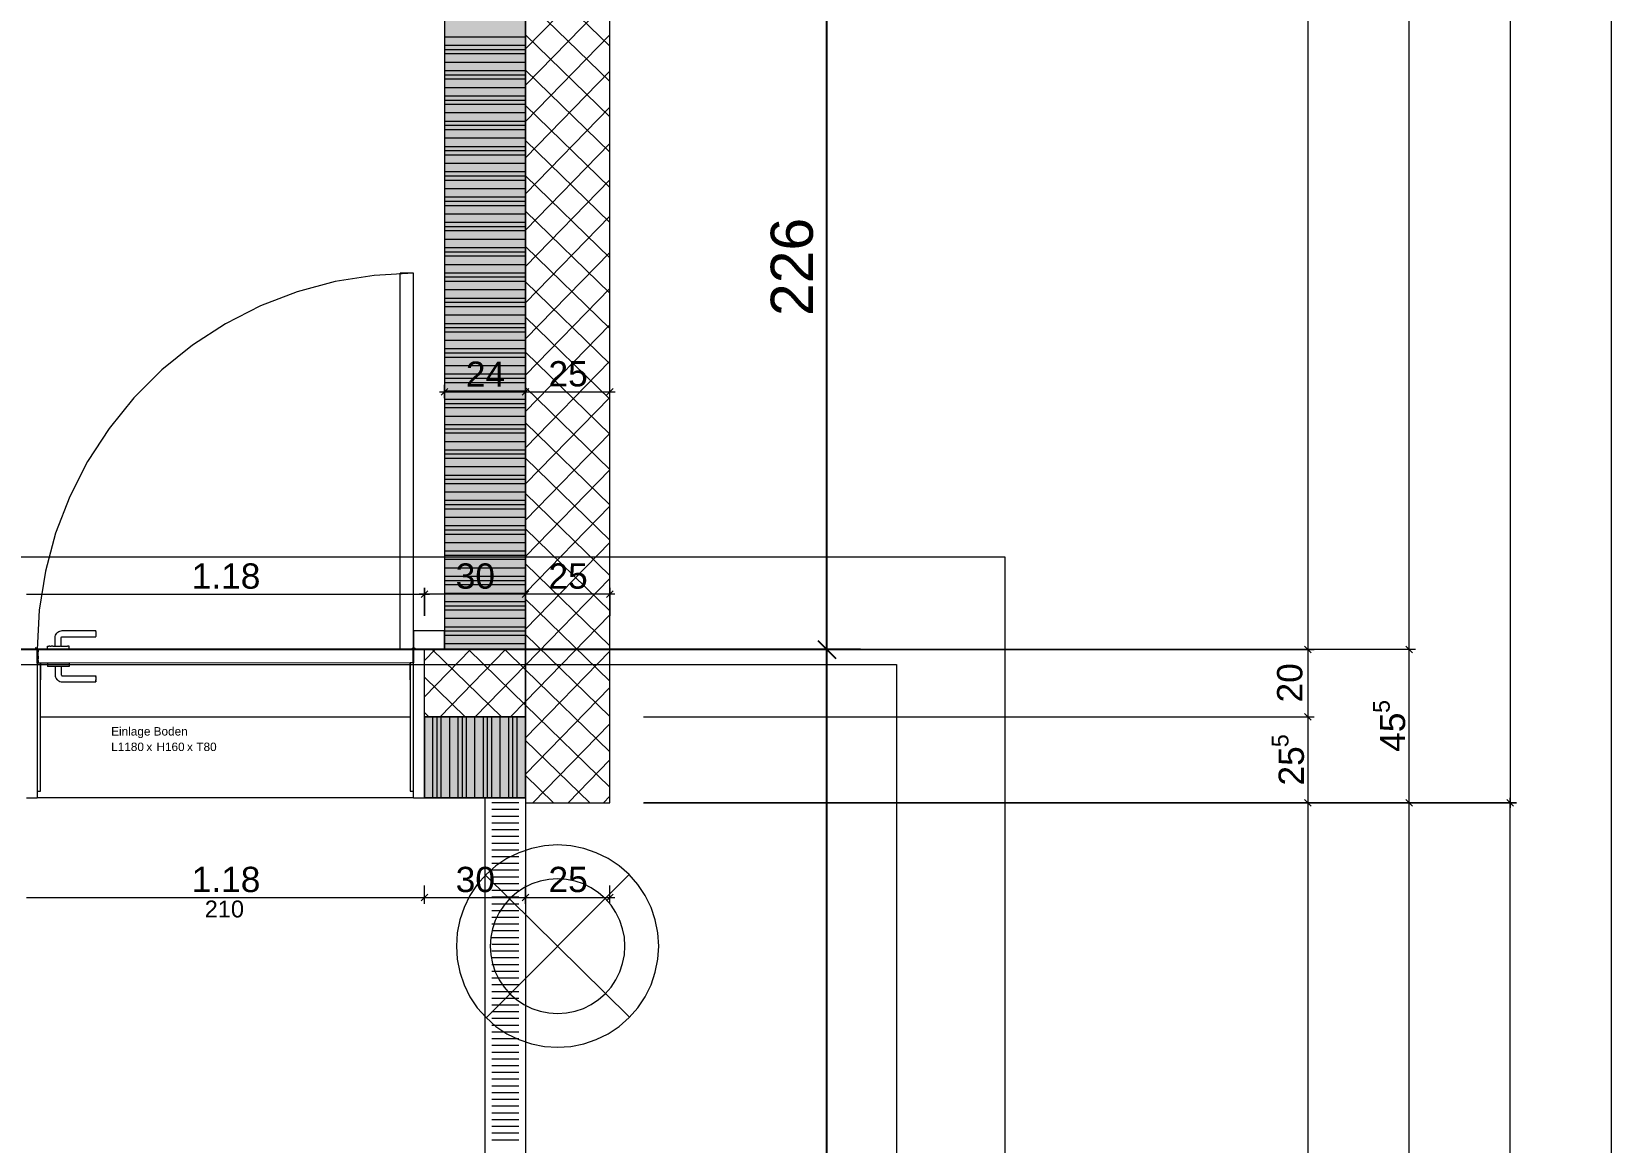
# Model space of a CAD drawing. Extents: x 0 to 1189, y 0 to 841.
# Drawn here: x 836.6 to 930.2, y 605.5 to 671.4 of the extents above; entities that cross this region are included whole.
import ezdxf
from ezdxf.lldxf.tags import DXFTag

# ---------------------------------------------------------------- set-up
doc = ezdxf.new("R2010")
doc.units = 0
doc.layers.get('0').update_dxf_attribs({"lineweight": 35})
for name, color, linetype, lineweight in [('211.5 Stahlbeton Kontur', 7, 'Continuous', 25), ('211.5 Stahlbeton Schraffur', 7, 'Continuous', 25), ('221.5 Aussentüre_ Nebentüre', 7, 'Continuous', 25), ('225.2 Dämmung Aussen', 7, 'Continuous', 25), ('225.2 Dämmung Innen', 7, 'Continuous', 25), ('250 Abbildungen _ Grafiken', 7, 'Continuous', 25), ('Beleuchtung', 7, 'Continuous', 25), ('Bemassung', 7, 'Continuous', 25), ('Gebäude Kontur', 7, 'Continuous', 25), ('Hilfskörper', 7, 'Continuous', 25), ('Text', 7, 'Continuous', 25)]:
    doc.layers.add(name, color=color, linetype=linetype, lineweight=lineweight)
doc.layers.add('L_Mass', color=5, linetype='Continuous', lineweight=25, true_color=0x0000ff)
doc.styles.get("Standard").update_dxf_attribs({"font": 'arial.ttf'})
tags = doc.linetypes.add('DASHED2', pattern=[9.525, 6.35, -3.175]).pattern_tags.tags
tags[6:7] = [DXFTag(74, 4), DXFTag(75, 0), DXFTag(340, '0'), DXFTag(46, 1.0), DXFTag(50, 0.0), DXFTag(44, 0.0), DXFTag(45, 0.0)]
tags[4:5] = [DXFTag(74, 4), DXFTag(75, 0), DXFTag(340, '0'), DXFTag(46, 1.0), DXFTag(50, 0.0), DXFTag(44, 0.0), DXFTag(45, 0.0)]
tags = doc.linetypes.add('Strichlin_lang', pattern=[0.5, 0.3, -0.2]).pattern_tags.tags
tags[6:7] = [DXFTag(74, 4), DXFTag(75, 0), DXFTag(340, '0'), DXFTag(46, 1.0), DXFTag(50, 0.0), DXFTag(44, 0.0), DXFTag(45, 0.0)]
tags[4:5] = [DXFTag(74, 4), DXFTag(75, 0), DXFTag(340, '0'), DXFTag(46, 1.0), DXFTag(50, 0.0), DXFTag(44, 0.0), DXFTag(45, 0.0)]
tags = doc.linetypes.add('Wipeout_Contour', pattern=[1, 0, -1]).pattern_tags.tags
tags[6:7] = [DXFTag(74, 4), DXFTag(75, 0), DXFTag(340, '0'), DXFTag(46, 1.0), DXFTag(50, 0.0), DXFTag(44, 0.0), DXFTag(45, 0.0)]
tags[4:5] = [DXFTag(74, 4), DXFTag(75, 0), DXFTag(340, '0'), DXFTag(46, 1.0), DXFTag(50, 0.0), DXFTag(44, 0.0), DXFTag(45, 0.0)]

# ---------------------------------------------------------------- blocks, each defined once
blk = doc.blocks.new('Referenz-A0SO6TOG06', base_point=(4.401, 96.704))
at = {"layer": '211.5 Stahlbeton Kontur', "color": 0, "lineweight": 18}
for p, q in [((870.842, 625.62), (870.845, 733.42)), ((865.845, 728.42), (865.842, 634.72)), ((859.842, 634.72), (865.842, 634.72)), ((859.842, 630.72), (859.842, 634.72)), ((865.842, 634.72), (865.842, 630.72)), ((865.842, 630.72), (865.842, 634.72)), ((865.842, 630.72), (859.842, 630.72)), ((865.842, 625.92), (865.842, 630.72)), ((865.842, 625.92), (865.842, 625.62)), ((865.842, 625.62), (870.842, 625.62))]:
    blk.add_line(p, q, dxfattribs=at)
at = {"layer": '211.5 Stahlbeton Schraffur', "color": 0, "lineweight": 13}
for p, q in [((865.843, 670.352), (870.843, 675.491)), ((870.843, 670.507), (865.843, 675.372)), ((865.843, 668.201), (870.843, 673.34)), ((870.843, 668.415), (865.843, 673.279)), ((865.843, 666.05), (870.843, 671.189)), ((870.843, 666.322), (865.843, 671.187)), ((870.843, 664.229), (865.843, 669.094)), ((865.843, 663.898), (870.843, 669.038)), ((870.843, 662.136), (865.843, 667.001)), ((865.843, 661.747), (870.843, 666.887)), ((870.843, 660.044), (865.843, 664.908)), ((865.843, 659.596), (870.843, 664.736)), ((870.843, 657.951), (865.843, 662.815)), ((865.843, 657.445), (870.843, 662.584)), ((870.843, 655.858), (865.843, 660.723)), ((865.843, 655.294), (870.843, 660.433)), ((870.842, 653.765), (865.843, 658.63)), ((865.842, 653.143), (870.843, 658.282)), ((865.842, 650.992), (870.843, 656.131)), ((870.842, 651.673), (865.843, 656.537)), ((870.842, 649.58), (865.842, 654.444)), ((865.842, 648.841), (870.842, 653.98)), ((870.842, 647.487), (865.842, 652.352)), ((865.842, 646.69), (870.842, 651.829)), ((870.842, 645.394), (865.842, 650.259)), ((865.842, 644.539), (870.842, 649.678)), ((870.842, 643.301), (865.842, 648.166)), ((865.842, 642.388), (870.842, 647.527)), ((870.842, 641.209), (865.842, 646.073)), ((865.842, 640.237), (870.842, 645.376)), ((870.842, 639.116), (865.842, 643.981)), ((865.842, 638.086), (870.842, 643.225)), ((870.842, 637.023), (865.842, 641.888)), ((865.842, 635.935), (870.842, 641.074)), ((870.842, 634.93), (865.842, 639.795)), ((865.842, 633.783), (870.842, 638.923)), ((870.842, 632.838), (865.842, 637.702)), ((865.842, 631.632), (870.842, 636.772)), ((870.842, 630.745), (865.842, 635.609)), ((859.842, 634.07), (860.475, 634.72)), ((859.842, 631.919), (862.567, 634.72)), ((864.414, 630.72), (860.303, 634.72)), ((860.768, 630.72), (864.66, 634.72)), ((865.842, 631.424), (862.454, 634.72)), ((865.842, 633.517), (864.605, 634.72)), ((865.842, 629.481), (870.842, 634.62)), ((862.861, 630.72), (865.842, 633.783)), ((870.842, 628.652), (865.842, 633.517)), ((862.263, 630.72), (859.842, 633.076)), ((865.842, 627.33), (870.842, 632.469)), ((864.954, 630.72), (865.842, 631.632)), ((870.842, 626.559), (865.842, 631.424)), ((860.112, 630.72), (859.842, 630.983)), ((866.27, 625.62), (870.842, 630.318)), ((869.656, 625.62), (865.842, 629.331)), ((868.363, 625.62), (870.842, 628.167)), ((867.505, 625.62), (865.842, 627.238)), ((870.456, 625.62), (870.842, 626.016))]:
    blk.add_line(p, q, dxfattribs=at)
at = {"layer": '221.5 Aussentüre_ Nebentüre', "color": 0, "lineweight": 13}
for p, q in [((856.868, 656.917), (854.56, 656.552)), ((859.201, 657.04), (856.868, 656.917)), ((859.201, 657.04), (858.401, 657.04)), ((858.401, 634.72), (858.401, 657.04)), ((859.201, 634.82), (859.201, 657.04)), ((852.304, 655.947), (850.122, 655.11)), ((854.56, 656.552), (852.304, 655.947)), ((850.122, 655.11), (848.041, 654.049)), ((848.041, 654.049), (846.082, 652.777)), ((846.082, 652.777), (844.266, 651.306)), ((844.266, 651.306), (842.614, 649.654)), ((842.614, 649.654), (841.144, 647.839)), ((841.144, 647.839), (839.871, 645.879)), ((839.871, 645.879), (838.811, 643.798)), ((838.811, 643.798), (837.974, 641.616)), ((837.974, 641.616), (837.369, 639.36)), ((837.369, 639.36), (837.004, 637.052)), ((837.004, 637.052), (836.881, 634.719)), ((837.951, 635.427), (837.957, 635.492)), ((837.951, 634.919), (837.951, 635.427)), ((837.957, 635.492), (837.976, 635.563)), ((837.976, 635.563), (838.007, 635.63)), ((838.007, 635.63), (838.049, 635.69)), ((838.049, 635.69), (838.101, 635.741)), ((838.101, 635.741), (838.161, 635.784)), ((838.161, 635.784), (838.227, 635.815)), ((838.227, 635.815), (838.298, 635.833)), ((838.298, 635.833), (838.363, 635.839)), ((838.311, 635.411), (838.313, 635.429)), ((838.311, 634.919), (838.311, 635.411)), ((838.313, 635.429), (838.316, 635.439)), ((838.316, 635.439), (838.32, 635.449)), ((838.32, 635.449), (838.326, 635.457)), ((838.326, 635.457), (838.333, 635.465)), ((838.333, 635.465), (838.342, 635.471)), ((838.342, 635.471), (838.351, 635.475)), ((838.351, 635.475), (838.361, 635.478)), ((838.361, 635.478), (838.379, 635.479)), ((838.363, 635.839), (840.351, 635.839)), ((838.379, 635.479), (840.351, 635.479)), ((840.351, 635.797), (840.351, 635.839)), ((840.351, 635.797), (840.351, 635.775)), ((840.351, 635.775), (840.351, 635.749)), ((840.351, 635.749), (840.351, 635.721)), ((840.351, 635.721), (840.351, 635.691)), ((840.351, 635.691), (840.351, 635.659)), ((840.351, 635.659), (840.351, 635.628)), ((840.351, 635.628), (840.351, 635.598)), ((840.351, 635.598), (840.351, 635.569)), ((840.351, 635.569), (840.351, 635.521)), ((840.351, 635.521), (840.351, 635.503)), ((840.351, 635.503), (840.351, 635.49)), ((840.351, 635.479), (840.351, 635.49)), ((861.042, 635.825), (859.201, 635.825)), ((859.201, 635.825), (859.201, 634.72)), ((861.042, 634.72), (861.042, 635.825)), ((836.241, 634.719), (836.865, 634.719)), ((836.774, 634.826), (836.774, 634.795)), ((836.807, 634.822), (836.774, 634.826)), ((836.774, 634.795), (836.791, 634.793)), ((836.822, 634.783), (836.791, 634.793)), ((836.807, 634.822), (836.838, 634.81)), ((836.857, 634.749), (836.822, 634.783)), ((836.884, 634.764), (836.838, 634.81)), ((836.857, 634.749), (836.865, 634.719)), ((836.865, 634.719), (836.881, 634.719)), ((836.881, 634.467), (836.881, 634.719)), ((836.881, 634.719), (836.897, 634.719)), ((836.881, 634.467), (836.901, 634.467)), ((836.881, 634.439), (836.881, 634.467)), ((836.886, 634.441), (836.881, 634.439)), ((836.881, 634.414), (836.881, 634.439)), ((836.901, 634.414), (836.881, 634.414)), ((836.881, 634.319), (836.881, 634.414)), ((836.881, 634.27), (836.881, 634.319)), ((836.881, 634.16), (836.881, 634.27)), ((836.897, 634.719), (836.884, 634.764)), ((836.897, 634.452), (836.886, 634.441)), ((836.901, 634.702), (836.897, 634.719)), ((836.897, 634.719), (836.931, 634.719)), ((836.901, 634.467), (836.897, 634.452)), ((836.901, 634.702), (836.901, 634.467)), ((836.901, 634.467), (836.901, 634.414)), ((836.911, 634.414), (836.901, 634.414)), ((836.901, 634.319), (836.901, 634.414)), ((836.901, 634.319), (836.901, 634.27)), ((836.901, 634.27), (836.901, 634.16)), ((836.931, 634.573), (836.911, 634.573)), ((836.911, 634.422), (836.911, 634.573)), ((836.931, 634.422), (836.911, 634.422)), ((836.911, 634.422), (836.911, 634.414)), ((836.931, 634.414), (836.911, 634.414)), ((836.911, 634.319), (836.911, 634.414)), ((836.911, 634.27), (836.911, 634.319)), ((836.911, 634.27), (836.911, 634.16)), ((836.931, 634.719), (837.491, 634.719)), ((836.931, 634.719), (836.931, 634.573)), ((836.931, 634.422), (836.931, 634.573)), ((836.931, 634.422), (836.931, 634.414)), ((836.931, 634.371), (836.931, 634.414)), ((836.931, 634.368), (836.931, 634.371)), ((836.931, 634.319), (836.931, 634.368)), ((836.931, 634.319), (836.931, 634.27)), ((836.931, 634.268), (836.931, 634.27)), ((836.931, 634.268), (836.931, 634.16)), ((837.501, 634.919), (837.491, 634.919)), ((837.491, 634.719), (837.491, 634.919)), ((837.491, 634.719), (837.501, 634.719)), ((837.501, 634.919), (837.53, 634.919)), ((837.53, 634.719), (837.501, 634.719)), ((837.53, 634.919), (837.577, 634.919)), ((837.577, 634.719), (837.53, 634.719)), ((837.641, 634.919), (837.577, 634.919)), ((837.641, 634.719), (837.577, 634.719)), ((837.641, 634.919), (837.72, 634.919)), ((837.72, 634.719), (837.641, 634.719)), ((837.811, 634.919), (837.72, 634.919)), ((837.811, 634.719), (837.72, 634.719)), ((837.811, 634.919), (837.912, 634.919)), ((837.912, 634.719), (837.811, 634.719)), ((837.912, 634.919), (837.951, 634.919)), ((838.02, 634.719), (837.912, 634.719)), ((837.951, 634.919), (837.975, 634.919)), ((837.975, 634.919), (837.993, 634.919)), ((837.993, 634.919), (838.016, 634.919)), ((838.016, 634.919), (838.02, 634.919)), ((838.02, 634.919), (838.041, 634.919)), ((838.131, 634.719), (838.02, 634.719)), ((838.041, 634.919), (838.07, 634.919)), ((838.07, 634.919), (838.1, 634.919)), ((838.1, 634.919), (838.131, 634.919)), ((838.131, 634.919), (838.163, 634.919)), ((838.243, 634.719), (838.131, 634.719)), ((838.163, 634.919), (838.193, 634.919)), ((838.193, 634.919), (838.221, 634.919)), ((838.221, 634.919), (838.243, 634.919)), ((838.243, 634.919), (838.247, 634.919)), ((838.35, 634.719), (838.243, 634.719)), ((838.247, 634.919), (838.269, 634.919)), ((838.301, 634.919), (838.269, 634.919)), ((838.301, 634.919), (838.309, 634.919)), ((838.309, 634.919), (838.311, 634.919)), ((838.311, 634.919), (838.35, 634.919)), ((838.35, 634.919), (838.451, 634.919)), ((838.451, 634.719), (838.35, 634.719)), ((838.451, 634.919), (838.543, 634.919)), ((838.543, 634.719), (838.451, 634.719)), ((838.543, 634.919), (838.622, 634.919)), ((838.622, 634.719), (838.543, 634.719)), ((838.622, 634.919), (838.686, 634.919)), ((838.686, 634.719), (838.622, 634.719)), ((838.733, 634.919), (838.686, 634.919)), ((838.733, 634.719), (838.686, 634.719)), ((838.733, 634.919), (838.762, 634.919)), ((838.762, 634.719), (838.733, 634.719)), ((838.771, 634.919), (838.762, 634.919)), ((838.771, 634.719), (838.762, 634.719)), ((838.771, 634.719), (838.771, 634.919)), ((838.771, 634.719), (858.401, 634.72)), ((859.101, 634.72), (858.401, 634.72)), ((859.101, 634.72), (859.105, 634.746)), ((859.151, 634.72), (859.101, 634.72)), ((859.105, 634.746), (859.115, 634.77)), ((859.115, 634.77), (859.131, 634.79)), ((859.131, 634.79), (859.151, 634.806)), ((859.151, 634.806), (859.175, 634.816)), ((859.151, 634.72), (859.151, 634.633)), ((859.151, 634.72), (859.201, 634.72)), ((859.175, 634.623), (859.151, 634.633)), ((859.151, 634.633), (859.151, 633.92)), ((859.175, 634.816), (859.201, 634.82)), ((859.201, 634.62), (859.175, 634.623)), ((859.201, 634.82), (859.227, 634.816)), ((859.201, 634.72), (859.201, 634.82)), ((859.201, 634.72), (859.301, 634.72)), ((859.201, 634.72), (859.201, 634.62)), ((859.201, 634.72), (861.042, 634.72)), ((859.201, 634.62), (859.201, 633.92)), ((859.227, 634.816), (859.251, 634.806)), ((859.251, 634.806), (859.272, 634.79)), ((859.272, 634.79), (859.288, 634.77)), ((859.288, 634.77), (859.298, 634.746)), ((859.298, 634.746), (859.301, 634.72)), ((859.301, 634.72), (859.841, 634.72)), ((859.842, 634.72), (859.302, 634.72)), ((859.842, 630.72), (859.842, 634.72)), ((836.881, 634.16), (836.901, 634.16)), ((836.881, 634.142), (836.881, 634.16)), ((836.881, 634.142), (836.901, 634.142)), ((836.881, 634.065), (836.881, 634.142)), ((836.881, 634.065), (836.901, 634.065)), ((836.881, 633.919), (836.881, 634.065)), ((836.881, 633.921), (836.881, 625.921)), ((836.881, 633.919), (836.931, 633.919)), ((836.901, 634.16), (836.911, 634.16)), ((836.901, 634.142), (836.901, 634.16)), ((836.901, 634.142), (836.901, 634.065)), ((836.911, 634.16), (836.911, 634.152)), ((836.911, 634.16), (836.931, 634.16)), ((836.931, 634.152), (836.911, 634.152)), ((836.911, 634.065), (836.911, 634.152)), ((836.931, 634.065), (836.911, 634.065)), ((836.931, 634.152), (836.931, 634.16)), ((836.931, 634.065), (836.931, 634.152)), ((836.931, 634.065), (836.931, 633.919)), ((837.081, 633.919), (836.931, 633.919)), ((837.081, 626.321), (837.081, 633.921)), ((837.491, 633.919), (837.081, 633.919)), ((837.081, 633.919), (837.081, 632.919)), ((837.501, 633.919), (837.491, 633.919)), ((837.491, 633.919), (837.491, 633.719)), ((837.501, 633.719), (837.491, 633.719)), ((837.53, 633.919), (837.501, 633.919)), ((837.53, 633.719), (837.501, 633.719)), ((837.577, 633.919), (837.53, 633.919)), ((837.577, 633.719), (837.53, 633.719)), ((837.641, 633.919), (837.577, 633.919)), ((837.641, 633.719), (837.577, 633.719)), ((837.72, 633.919), (837.641, 633.919)), ((837.72, 633.719), (837.641, 633.719)), ((837.811, 633.919), (837.72, 633.919)), ((837.811, 633.719), (837.72, 633.719)), ((837.913, 633.919), (837.811, 633.919)), ((837.913, 633.719), (837.811, 633.719)), ((838.02, 633.919), (837.913, 633.919)), ((837.951, 633.719), (837.913, 633.719)), ((837.951, 633.719), (837.951, 633.211)), ((837.976, 633.719), (837.951, 633.719)), ((837.994, 633.719), (837.976, 633.719)), ((838.016, 633.719), (837.994, 633.719)), ((838.02, 633.719), (838.016, 633.719)), ((838.131, 633.919), (838.02, 633.919)), ((838.041, 633.719), (838.02, 633.719)), ((838.07, 633.719), (838.041, 633.719)), ((838.1, 633.719), (838.07, 633.719)), ((838.131, 633.719), (838.1, 633.719)), ((838.243, 633.919), (838.131, 633.919)), ((838.163, 633.719), (838.131, 633.719)), ((838.193, 633.719), (838.163, 633.719)), ((838.221, 633.719), (838.193, 633.719)), ((838.243, 633.719), (838.221, 633.719)), ((838.35, 633.919), (838.243, 633.919)), ((838.247, 633.719), (838.243, 633.719)), ((838.269, 633.719), (838.247, 633.719)), ((838.301, 633.719), (838.269, 633.719)), ((838.309, 633.719), (838.301, 633.719)), ((838.311, 633.719), (838.309, 633.719)), ((838.311, 633.719), (838.311, 633.227)), ((838.35, 633.719), (838.311, 633.719)), ((838.451, 633.919), (838.35, 633.919)), ((838.451, 633.719), (838.35, 633.719)), ((838.543, 633.919), (838.451, 633.919)), ((838.543, 633.719), (838.451, 633.719)), ((838.622, 633.919), (838.543, 633.919)), ((838.622, 633.719), (838.543, 633.719)), ((838.686, 633.919), (838.622, 633.919)), ((838.686, 633.719), (838.622, 633.719)), ((838.733, 633.919), (838.686, 633.919)), ((838.733, 633.719), (838.686, 633.719)), ((838.762, 633.919), (838.733, 633.919)), ((838.762, 633.719), (838.733, 633.719)), ((838.771, 633.919), (838.762, 633.919)), ((838.771, 633.719), (838.762, 633.719)), ((859.001, 633.92), (838.771, 633.919)), ((838.771, 633.919), (838.771, 633.719)), ((859.001, 632.92), (859.001, 633.92)), ((859.151, 633.92), (859.001, 633.92)), ((859.002, 633.92), (859.002, 626.32)), ((859.151, 633.92), (859.201, 633.92)), ((859.202, 625.92), (859.202, 633.92)), ((837.951, 633.211), (837.957, 633.146)), ((837.957, 633.146), (837.976, 633.075)), ((837.976, 633.075), (838.007, 633.009)), ((838.007, 633.009), (838.049, 632.949)), ((838.049, 632.949), (838.079, 632.919)), ((838.079, 632.919), (838.101, 632.897)), ((838.101, 632.897), (838.161, 632.855)), ((838.161, 632.855), (838.228, 632.824)), ((838.228, 632.824), (838.298, 632.805)), ((838.298, 632.805), (838.364, 632.799)), ((838.311, 633.227), (838.313, 633.209)), ((838.313, 633.209), (838.316, 633.199)), ((838.316, 633.199), (838.32, 633.19)), ((838.32, 633.19), (838.326, 633.181)), ((838.326, 633.181), (838.333, 633.174)), ((838.333, 633.174), (838.342, 633.168)), ((838.342, 633.168), (838.351, 633.163)), ((838.351, 633.163), (838.361, 633.161)), ((838.361, 633.161), (838.379, 633.159)), ((838.364, 632.799), (840.351, 632.799)), ((838.379, 633.159), (840.351, 633.159)), ((840.351, 633.159), (840.351, 633.148)), ((840.351, 633.148), (840.351, 633.135)), ((840.351, 633.135), (840.351, 633.117)), ((840.351, 633.069), (840.351, 633.117)), ((840.351, 633.069), (840.351, 633.041)), ((840.351, 633.041), (840.351, 633.011)), ((840.351, 633.011), (840.351, 632.979)), ((840.351, 632.979), (840.351, 632.948)), ((840.351, 632.948), (840.351, 632.919)), ((840.351, 632.919), (840.351, 632.918)), ((840.351, 632.889), (840.351, 632.918)), ((840.351, 632.889), (840.351, 632.864)), ((840.351, 632.841), (840.351, 632.864)), ((840.351, 632.841), (840.351, 632.799)), ((859.842, 630.72), (859.842, 625.92)), ((836.241, 625.921), (836.881, 625.921)), ((836.881, 626.321), (837.081, 626.321)), ((859.002, 626.32), (859.202, 626.32)), ((859.202, 625.92), (859.842, 625.92))]:
    blk.add_line(p, q, dxfattribs=at)
at = {"layer": '221.5 Aussentüre_ Nebentüre', "color": 0, "linetype": 'DASHED2', "lineweight": 13, "ltscale": 0.13}
blk.add_line((859.202, 625.92), (836.881, 625.921), dxfattribs=at)
at = {"layer": '225.2 Dämmung Aussen', "color": 0, "linetype": 'Wipeout_Contour', "lineweight": 0, "ltscale": 36.850223}
for p, q in [((861.042, 728.42), (861.042, 634.72)), ((861.042, 728.42), (861.042, 634.72)), ((861.042, 728.42), (861.042, 634.72)), ((865.842, 634.72), (865.842, 728.42)), ((865.842, 634.72), (865.842, 728.42)), ((865.842, 634.72), (865.842, 728.42)), ((861.042, 634.72), (865.842, 634.72)), ((861.042, 634.72), (865.842, 634.72)), ((861.042, 634.72), (865.842, 634.72))]:
    blk.add_line(p, q, dxfattribs=at)
at = {"layer": '225.2 Dämmung Aussen', "color": 0, "lineweight": 13}
for p, q in [((861.042, 671.07), (865.842, 671.07)), ((861.042, 671.07), (865.842, 671.07)), ((861.042, 671.07), (865.842, 671.07)), ((861.042, 670.57), (865.842, 670.57)), ((861.042, 670.32), (865.842, 670.32)), ((861.042, 670.32), (865.842, 670.32)), ((861.042, 670.07), (865.842, 670.07)), ((861.042, 669.57), (865.842, 669.57)), ((861.042, 669.57), (865.842, 669.57)), ((861.042, 669.57), (865.842, 669.57)), ((861.042, 669.07), (865.842, 669.07)), ((861.042, 668.82), (865.842, 668.82)), ((861.042, 668.82), (865.842, 668.82)), ((861.042, 668.57), (865.842, 668.57)), ((861.042, 668.07), (865.842, 668.07)), ((861.042, 668.07), (865.842, 668.07)), ((861.042, 668.07), (865.842, 668.07)), ((861.042, 667.57), (865.842, 667.57)), ((861.042, 667.32), (865.842, 667.32)), ((861.042, 667.32), (865.842, 667.32)), ((861.042, 667.07), (865.842, 667.07)), ((861.042, 666.57), (865.842, 666.57)), ((861.042, 666.57), (865.842, 666.57)), ((861.042, 666.57), (865.842, 666.57)), ((861.042, 666.07), (865.842, 666.07)), ((861.042, 665.82), (865.842, 665.82)), ((861.042, 665.82), (865.842, 665.82)), ((861.042, 665.57), (865.842, 665.57)), ((861.042, 665.07), (865.842, 665.07)), ((861.042, 665.07), (865.842, 665.07)), ((861.042, 665.07), (865.842, 665.07)), ((861.042, 664.57), (865.842, 664.57)), ((861.042, 664.32), (865.842, 664.32)), ((861.042, 664.32), (865.842, 664.32)), ((861.042, 664.07), (865.842, 664.07)), ((861.042, 663.57), (865.842, 663.57)), ((861.042, 663.57), (865.842, 663.57)), ((861.042, 663.57), (865.842, 663.57)), ((861.042, 663.07), (865.842, 663.07)), ((861.042, 662.82), (865.842, 662.82)), ((861.042, 662.82), (865.842, 662.82)), ((861.042, 662.57), (865.842, 662.57)), ((861.042, 662.07), (865.842, 662.07)), ((861.042, 662.07), (865.842, 662.07)), ((861.042, 662.07), (865.842, 662.07)), ((861.042, 661.57), (865.842, 661.57)), ((861.042, 661.32), (865.842, 661.32)), ((861.042, 661.32), (865.842, 661.32)), ((861.042, 661.07), (865.842, 661.07)), ((861.042, 660.57), (865.842, 660.57)), ((861.042, 660.57), (865.842, 660.57)), ((861.042, 660.57), (865.842, 660.57)), ((861.042, 660.07), (865.842, 660.07)), ((861.042, 659.82), (865.842, 659.82)), ((861.042, 659.82), (865.842, 659.82)), ((861.042, 659.57), (865.842, 659.57)), ((861.042, 659.07), (865.842, 659.07)), ((861.042, 659.07), (865.842, 659.07)), ((861.042, 659.07), (865.842, 659.07)), ((861.042, 658.57), (865.842, 658.57)), ((861.042, 658.32), (865.842, 658.32)), ((861.042, 658.32), (865.842, 658.32)), ((861.042, 658.07), (865.842, 658.07)), ((861.042, 657.57), (865.842, 657.57)), ((861.042, 657.57), (865.842, 657.57)), ((861.042, 657.57), (865.842, 657.57)), ((861.042, 657.07), (865.842, 657.07)), ((861.042, 656.82), (865.842, 656.82)), ((861.042, 656.82), (865.842, 656.82)), ((861.042, 656.57), (865.842, 656.57)), ((861.042, 656.07), (865.842, 656.07)), ((861.042, 656.07), (865.842, 656.07)), ((861.042, 656.07), (865.842, 656.07)), ((861.042, 655.57), (865.842, 655.57)), ((861.042, 655.32), (865.842, 655.32)), ((861.042, 655.32), (865.842, 655.32)), ((861.042, 655.07), (865.842, 655.07)), ((861.042, 654.57), (865.842, 654.57)), ((861.042, 654.57), (865.842, 654.57)), ((861.042, 654.57), (865.842, 654.57)), ((861.042, 654.07), (865.842, 654.07)), ((861.042, 653.82), (865.842, 653.82)), ((861.042, 653.82), (865.842, 653.82)), ((861.042, 653.57), (865.842, 653.57)), ((861.042, 653.07), (865.842, 653.07)), ((861.042, 653.07), (865.842, 653.07)), ((861.042, 653.07), (865.842, 653.07)), ((861.042, 652.57), (865.842, 652.57)), ((861.042, 652.32), (865.842, 652.32)), ((861.042, 652.32), (865.842, 652.32)), ((861.042, 652.07), (865.842, 652.07)), ((861.042, 651.57), (865.842, 651.57)), ((861.042, 651.57), (865.842, 651.57)), ((861.042, 651.57), (865.842, 651.57)), ((861.042, 651.07), (865.842, 651.07)), ((861.042, 650.82), (865.842, 650.82)), ((861.042, 650.82), (865.842, 650.82)), ((861.042, 650.57), (865.842, 650.57)), ((861.042, 650.07), (865.842, 650.07)), ((861.042, 650.07), (865.842, 650.07)), ((861.042, 650.07), (865.842, 650.07)), ((861.042, 649.57), (865.842, 649.57)), ((861.042, 649.32), (865.842, 649.32)), ((861.042, 649.32), (865.842, 649.32)), ((861.042, 649.07), (865.842, 649.07)), ((861.042, 648.57), (865.842, 648.57)), ((861.042, 648.57), (865.842, 648.57)), ((861.042, 648.57), (865.842, 648.57)), ((861.042, 648.07), (865.842, 648.07)), ((861.042, 647.82), (865.842, 647.82)), ((861.042, 647.82), (865.842, 647.82)), ((861.042, 647.57), (865.842, 647.57)), ((861.042, 647.07), (865.842, 647.07)), ((861.042, 647.07), (865.842, 647.07)), ((861.042, 647.07), (865.842, 647.07)), ((861.042, 646.57), (865.842, 646.57)), ((861.042, 646.32), (865.842, 646.32)), ((861.042, 646.32), (865.842, 646.32)), ((861.042, 646.07), (865.842, 646.07)), ((861.042, 645.57), (865.842, 645.57)), ((861.042, 645.57), (865.842, 645.57)), ((861.042, 645.57), (865.842, 645.57)), ((861.042, 645.07), (865.842, 645.07)), ((861.042, 644.82), (865.842, 644.82)), ((861.042, 644.82), (865.842, 644.82)), ((861.042, 644.57), (865.842, 644.57)), ((861.042, 644.07), (865.842, 644.07)), ((861.042, 644.07), (865.842, 644.07)), ((861.042, 644.07), (865.842, 644.07)), ((861.042, 643.57), (865.842, 643.57)), ((861.042, 643.32), (865.842, 643.32)), ((861.042, 643.32), (865.842, 643.32)), ((861.042, 643.07), (865.842, 643.07)), ((861.042, 642.57), (865.842, 642.57)), ((861.042, 642.57), (865.842, 642.57)), ((861.042, 642.57), (865.842, 642.57)), ((861.042, 642.07), (865.842, 642.07)), ((861.042, 641.82), (865.842, 641.82)), ((861.042, 641.82), (865.842, 641.82)), ((861.042, 641.57), (865.842, 641.57)), ((861.042, 641.07), (865.842, 641.07)), ((861.042, 641.07), (865.842, 641.07)), ((861.042, 641.07), (865.842, 641.07)), ((861.042, 640.57), (865.842, 640.57)), ((861.042, 640.32), (865.842, 640.32)), ((861.042, 640.32), (865.842, 640.32)), ((861.042, 640.07), (865.842, 640.07)), ((861.042, 639.57), (865.842, 639.57)), ((861.042, 639.57), (865.842, 639.57)), ((861.042, 639.57), (865.842, 639.57)), ((861.042, 639.07), (865.842, 639.07)), ((861.042, 638.82), (865.842, 638.82)), ((861.042, 638.82), (865.842, 638.82)), ((861.042, 638.57), (865.842, 638.57)), ((861.042, 638.07), (865.842, 638.07)), ((861.042, 638.07), (865.842, 638.07)), ((861.042, 638.07), (865.842, 638.07)), ((861.042, 637.57), (865.842, 637.57)), ((861.042, 637.32), (865.842, 637.32)), ((861.042, 637.32), (865.842, 637.32)), ((861.042, 637.07), (865.842, 637.07)), ((861.042, 636.57), (865.842, 636.57)), ((861.042, 636.57), (865.842, 636.57)), ((861.042, 636.57), (865.842, 636.57)), ((861.042, 636.07), (865.842, 636.07)), ((861.042, 635.82), (865.842, 635.82)), ((861.042, 635.82), (865.842, 635.82)), ((861.042, 635.57), (865.842, 635.57)), ((861.042, 635.07), (865.842, 635.07)), ((861.042, 635.07), (865.842, 635.07)), ((861.042, 635.07), (865.842, 635.07)), ((859.842, 630.72), (865.842, 630.72)), ((859.842, 625.92), (859.842, 630.72)), ((860.342, 625.92), (860.342, 630.72)), ((860.592, 625.92), (860.592, 630.72)), ((860.842, 625.92), (860.842, 630.72)), ((861.342, 625.92), (861.342, 630.72)), ((861.342, 625.92), (861.342, 630.72)), ((861.842, 625.92), (861.842, 630.72)), ((862.092, 625.92), (862.092, 630.72)), ((862.342, 625.92), (862.342, 630.72)), ((862.842, 625.92), (862.842, 630.72)), ((862.842, 625.92), (862.842, 630.72)), ((863.342, 625.92), (863.342, 630.72)), ((863.592, 625.92), (863.592, 630.72)), ((863.842, 625.92), (863.842, 630.72)), ((864.342, 625.92), (864.342, 630.72)), ((864.342, 625.92), (864.342, 630.72)), ((864.842, 625.92), (864.842, 630.72)), ((865.092, 625.92), (865.092, 630.72)), ((865.342, 625.92), (865.342, 630.72)), ((865.842, 630.72), (865.842, 625.92)), ((865.842, 625.92), (859.842, 625.92))]:
    blk.add_line(p, q, dxfattribs=at)
at = {"layer": '225.2 Dämmung Aussen', "color": 0, "linetype": 'Wipeout_Contour', "lineweight": 0, "ltscale": 35.994032}
for p, q in [((865.842, 630.72), (859.842, 630.72)), ((859.842, 630.72), (859.842, 625.92)), ((865.842, 630.72), (859.842, 630.72)), ((859.842, 630.72), (859.842, 625.92)), ((865.842, 625.92), (865.842, 630.72)), ((865.842, 625.92), (865.842, 630.72)), ((859.842, 625.92), (865.842, 625.92)), ((859.842, 625.92), (865.842, 625.92))]:
    blk.add_line(p, q, dxfattribs=at)
at = {"layer": '225.2 Dämmung Aussen', "color": 7, "linetype": 'Wipeout_Contour', "lineweight": 0, "ltscale": 36.850223, "true_color": 0xffffff}
for points in [[(861.042, 634.72), (865.842, 634.72), (861.042, 728.42)], [(865.842, 634.72), (861.042, 728.42), (865.842, 728.42)], [(861.042, 634.72), (865.842, 634.72), (861.042, 728.42)], [(865.842, 634.72), (861.042, 728.42), (865.842, 728.42)], [(861.042, 634.72), (865.842, 634.72), (861.042, 728.42)], [(865.842, 634.72), (861.042, 728.42), (865.842, 728.42)]]:
    blk.add_solid(points, dxfattribs=at)
at = {"layer": '225.2 Dämmung Aussen', "color": 7, "linetype": 'Wipeout_Contour', "lineweight": 0, "ltscale": 35.994032, "true_color": 0xffffff}
for points in [[(859.842, 625.92), (865.842, 625.92), (859.842, 630.72)], [(865.842, 625.92), (859.842, 630.72), (865.842, 630.72)], [(859.842, 625.92), (865.842, 625.92), (859.842, 630.72)], [(865.842, 625.92), (859.842, 630.72), (865.842, 630.72)]]:
    blk.add_solid(points, dxfattribs=at)
at = {"layer": '225.2 Dämmung Innen', "color": 0, "lineweight": 13}
for p, q in [((861.042, 728.42), (861.042, 634.72)), ((865.842, 634.72), (865.842, 728.42)), ((861.042, 634.72), (865.842, 634.72))]:
    blk.add_line(p, q, dxfattribs=at)
at = {"layer": '250 Abbildungen _ Grafiken', "color": 0, "lineweight": 13}
for p, q in [((863.442, 550.922), (863.442, 625.92)), ((863.442, 625.92), (865.842, 625.92)), ((865.842, 625.92), (865.842, 550.922)), ((865.442, 625.62), (863.842, 625.62)), ((865.442, 625.22), (863.842, 625.22)), ((865.442, 624.82), (863.842, 624.82)), ((865.442, 624.42), (863.842, 624.42)), ((865.442, 624.02), (863.842, 624.02)), ((865.442, 623.62), (863.842, 623.62)), ((865.442, 623.22), (863.842, 623.22)), ((865.442, 622.82), (863.842, 622.82)), ((865.442, 622.42), (863.842, 622.42)), ((865.442, 622.02), (863.842, 622.02)), ((865.442, 621.62), (863.842, 621.62)), ((865.442, 621.22), (863.842, 621.22)), ((865.442, 620.82), (863.842, 620.82)), ((865.442, 620.42), (863.842, 620.42)), ((865.442, 620.02), (863.842, 620.02)), ((865.442, 619.62), (863.842, 619.62)), ((865.442, 619.22), (863.842, 619.22)), ((865.442, 618.82), (863.842, 618.82)), ((865.442, 618.42), (863.842, 618.42)), ((865.442, 618.02), (863.842, 618.02)), ((865.442, 617.62), (863.842, 617.62)), ((865.442, 617.22), (863.842, 617.22)), ((865.442, 616.82), (863.842, 616.82)), ((865.442, 616.42), (863.842, 616.42)), ((865.442, 616.02), (863.842, 616.02)), ((865.442, 615.62), (863.842, 615.62)), ((865.442, 615.22), (863.842, 615.22)), ((865.442, 614.82), (863.842, 614.82)), ((865.442, 614.42), (863.842, 614.42)), ((865.442, 614.02), (863.842, 614.02)), ((865.442, 613.62), (863.842, 613.62)), ((865.442, 613.22), (863.842, 613.22)), ((865.442, 612.82), (863.842, 612.82)), ((865.442, 612.42), (863.842, 612.42)), ((865.442, 612.02), (863.842, 612.02)), ((865.442, 611.62), (863.842, 611.62)), ((865.442, 611.22), (863.842, 611.22)), ((865.442, 610.82), (863.842, 610.82)), ((865.442, 610.42), (863.842, 610.42)), ((865.442, 610.02), (863.842, 610.02)), ((865.442, 609.62), (863.842, 609.62)), ((865.442, 609.22), (863.842, 609.22)), ((865.442, 608.82), (863.842, 608.82)), ((865.442, 608.42), (863.842, 608.42)), ((865.442, 608.02), (863.842, 608.02)), ((865.442, 607.62), (863.842, 607.62)), ((865.442, 607.22), (863.842, 607.22)), ((865.442, 606.82), (863.842, 606.82)), ((865.442, 606.42), (863.842, 606.42)), ((865.442, 606.02), (863.842, 606.02)), ((865.442, 605.62), (863.842, 605.62))]:
    blk.add_line(p, q, dxfattribs=at)
at = {"layer": 'Beleuchtung', "color": 0, "lineweight": 13}
for p, q in [((866.956, 623.07), (866.186, 622.917)), ((867.739, 623.122), (866.956, 623.07)), ((868.522, 623.07), (867.739, 623.122)), ((869.292, 622.917), (868.522, 623.07)), ((864.739, 622.318), (864.086, 621.882)), ((865.443, 622.665), (864.739, 622.318)), ((866.186, 622.917), (865.443, 622.665)), ((870.035, 622.665), (869.292, 622.917)), ((870.739, 622.318), (870.035, 622.665)), ((871.391, 621.882), (870.739, 622.318)), ((863.496, 621.364), (862.979, 620.774)), ((863.451, 621.36), (871.985, 612.924)), ((871.985, 612.924), (863.451, 621.36)), ((864.086, 621.882), (863.496, 621.364)), ((871.98, 621.366), (863.497, 612.878)), ((863.497, 612.878), (871.98, 621.366)), ((867.739, 621.118), (867.217, 621.084)), ((868.26, 621.084), (867.739, 621.118)), ((871.981, 621.364), (871.391, 621.882)), ((872.499, 620.774), (871.981, 621.364)), ((862.979, 620.774), (862.543, 620.122)), ((865.306, 620.292), (864.913, 619.947)), ((865.741, 620.583), (865.306, 620.292)), ((866.21, 620.814), (865.741, 620.583)), ((866.705, 620.982), (866.21, 620.814)), ((867.217, 621.084), (866.705, 620.982)), ((868.773, 620.982), (868.26, 621.084)), ((869.268, 620.814), (868.773, 620.982)), ((869.737, 620.583), (869.268, 620.814)), ((870.171, 620.292), (869.737, 620.583)), ((870.564, 619.947), (870.171, 620.292)), ((872.935, 620.122), (872.499, 620.774)), ((862.196, 619.418), (861.943, 618.675)), ((862.543, 620.122), (862.196, 619.418)), ((864.569, 619.555), (864.278, 619.12)), ((864.913, 619.947), (864.569, 619.555)), ((870.909, 619.555), (870.564, 619.947)), ((871.199, 619.12), (870.909, 619.555)), ((873.282, 619.418), (872.935, 620.122)), ((873.534, 618.675), (873.282, 619.418)), ((861.943, 618.675), (861.79, 617.905)), ((864.047, 618.651), (863.879, 618.156)), ((864.278, 619.12), (864.047, 618.651)), ((871.431, 618.651), (871.199, 619.12)), ((871.599, 618.156), (871.431, 618.651)), ((873.687, 617.905), (873.534, 618.675)), ((861.79, 617.905), (861.739, 617.122)), ((863.777, 617.644), (863.743, 617.122)), ((863.879, 618.156), (863.777, 617.644)), ((871.701, 617.644), (871.599, 618.156)), ((871.735, 617.122), (871.701, 617.644)), ((873.739, 617.122), (873.687, 617.905)), ((861.739, 617.122), (861.79, 616.339)), ((863.743, 617.122), (863.777, 616.6)), ((863.777, 616.6), (863.879, 616.088)), ((871.599, 616.088), (871.701, 616.6)), ((871.701, 616.6), (871.735, 617.122)), ((873.687, 616.339), (873.739, 617.122)), ((861.79, 616.339), (861.943, 615.569)), ((861.943, 615.569), (862.196, 614.826)), ((863.879, 616.088), (864.047, 615.593)), ((864.047, 615.593), (864.278, 615.124)), ((871.199, 615.124), (871.431, 615.593)), ((871.431, 615.593), (871.599, 616.088)), ((873.282, 614.826), (873.534, 615.569)), ((873.534, 615.569), (873.687, 616.339)), ((862.196, 614.826), (862.543, 614.122)), ((864.278, 615.124), (864.569, 614.689)), ((864.569, 614.689), (864.913, 614.296)), ((870.564, 614.296), (870.909, 614.689)), ((870.909, 614.689), (871.199, 615.124)), ((872.935, 614.122), (873.282, 614.826)), ((862.543, 614.122), (862.979, 613.469)), ((864.913, 614.296), (865.306, 613.952)), ((865.306, 613.952), (865.741, 613.661)), ((865.741, 613.661), (866.21, 613.43)), ((869.268, 613.43), (869.737, 613.661)), ((869.737, 613.661), (870.171, 613.952)), ((870.171, 613.952), (870.564, 614.296)), ((872.499, 613.469), (872.935, 614.122)), ((862.979, 613.469), (863.496, 612.879)), ((863.496, 612.879), (864.086, 612.362)), ((866.21, 613.43), (866.705, 613.262)), ((866.705, 613.262), (867.217, 613.16)), ((867.217, 613.16), (867.739, 613.126)), ((867.739, 613.126), (868.26, 613.16)), ((868.26, 613.16), (868.773, 613.262)), ((868.773, 613.262), (869.268, 613.43)), ((871.391, 612.362), (871.981, 612.879)), ((871.981, 612.879), (872.499, 613.469)), ((864.086, 612.362), (864.739, 611.926)), ((864.739, 611.926), (865.443, 611.579)), ((870.035, 611.579), (870.739, 611.926)), ((870.739, 611.926), (871.391, 612.362)), ((865.443, 611.579), (866.186, 611.326)), ((866.186, 611.326), (866.956, 611.173)), ((866.956, 611.173), (867.739, 611.122)), ((867.739, 611.122), (868.522, 611.173)), ((868.522, 611.173), (869.292, 611.326)), ((869.292, 611.326), (870.035, 611.579))]:
    blk.add_line(p, q, dxfattribs=at)
at = {"layer": 'Bemassung', "color": 0, "lineweight": 13}
for p, q in [((924.23, 736.62), (924.23, 625.62)), ((930.23, 297), (930.23, 736.62)), ((912.23, 728.42), (912.23, 634.72)), ((918.23, 634.72), (918.23, 728.42)), ((870.845, 649.626), (870.845, 655.42)), ((861.242, 650.201), (860.842, 649.801)), ((861.042, 649.626), (861.042, 650.42)), ((866.042, 650.201), (865.642, 649.801)), ((865.645, 649.801), (866.045, 650.201)), ((865.842, 649.626), (865.842, 650.42)), ((865.845, 649.626), (865.845, 650.445)), ((870.645, 649.801), (871.045, 650.201)), ((860.742, 650.001), (861.042, 650.001)), ((861.042, 650.001), (865.845, 650.001)), ((865.542, 650.001), (865.842, 650.001)), ((865.842, 650.001), (870.845, 650.001)), ((865.845, 650.001), (866.145, 650.001)), ((870.845, 650.001), (871.145, 650.001)), ((836.241, 638.001), (859.842, 638.001)), ((859.842, 638.001), (859.542, 638.001)), ((860.042, 638.201), (859.642, 637.801)), ((859.642, 637.801), (860.042, 638.201)), ((859.842, 638.376), (859.842, 636.72)), ((859.842, 636.72), (859.842, 638.376)), ((865.842, 638.001), (859.842, 638.001)), ((859.842, 638.001), (860.142, 638.001)), ((865.842, 638.001), (865.542, 638.001)), ((866.042, 638.201), (865.642, 637.801)), ((865.642, 637.801), (866.042, 638.201)), ((865.842, 638.376), (865.842, 636.72)), ((865.842, 638.376), (865.842, 636.72)), ((870.842, 638.001), (865.842, 638.001)), ((866.142, 638.001), (865.842, 638.001)), ((870.642, 637.801), (871.042, 638.201)), ((870.842, 638.376), (870.842, 636.72)), ((871.142, 638.001), (870.842, 638.001)), ((872.842, 634.72), (912.605, 634.72)), ((872.842, 634.72), (912.605, 634.72)), ((918.605, 634.72), (872.845, 634.72)), ((918.605, 634.72), (875.245, 634.72)), ((912.03, 634.92), (912.43, 634.52)), ((912.43, 634.52), (912.03, 634.92)), ((912.23, 635.02), (912.23, 634.72)), ((912.23, 634.72), (912.23, 634.42)), ((912.23, 634.72), (912.23, 630.72)), ((918.43, 634.52), (918.03, 634.92)), ((918.03, 634.92), (918.43, 634.52)), ((918.23, 634.72), (918.23, 635.02)), ((918.23, 625.62), (918.23, 634.72)), ((918.23, 634.42), (918.23, 634.72)), ((872.842, 630.72), (912.605, 630.72)), ((872.842, 630.72), (912.605, 630.72)), ((912.03, 630.92), (912.43, 630.52)), ((912.43, 630.52), (912.03, 630.92)), ((912.23, 631.02), (912.23, 630.72)), ((912.23, 630.72), (912.23, 630.42)), ((912.23, 630.72), (912.23, 625.62)), ((912.03, 625.82), (912.43, 625.42)), ((912.43, 625.42), (912.03, 625.82)), ((912.23, 625.92), (912.23, 625.62)), ((918.43, 625.42), (918.03, 625.82)), ((918.03, 625.82), (918.43, 625.42)), ((918.23, 625.62), (918.23, 625.92)), ((924.43, 625.42), (924.03, 625.82)), ((924.03, 625.82), (924.43, 625.42)), ((924.23, 625.62), (924.23, 625.92)), ((872.842, 625.62), (912.605, 625.62)), ((872.842, 625.62), (912.605, 625.62)), ((918.605, 625.62), (872.845, 625.62)), ((918.605, 625.62), (875.245, 625.62)), ((924.605, 625.62), (881.245, 625.62)), ((887.245, 625.62), (924.605, 625.62)), ((912.23, 625.62), (912.23, 625.32)), ((912.23, 625.62), (912.23, 549.122)), ((918.23, 545.92), (918.23, 625.62)), ((918.23, 625.32), (918.23, 625.62)), ((924.23, 545.92), (924.23, 625.62)), ((924.23, 625.62), (924.23, 625.32)), ((860.042, 620.201), (859.642, 619.801)), ((859.642, 619.801), (860.042, 620.201)), ((859.842, 619.626), (859.842, 620.721)), ((859.842, 619.626), (859.842, 620.721)), ((865.642, 619.801), (866.042, 620.201)), ((866.042, 620.201), (865.642, 619.801)), ((865.842, 619.626), (865.842, 620.721)), ((865.842, 619.626), (865.842, 620.721)), ((870.642, 619.801), (871.042, 620.201)), ((870.842, 619.626), (870.842, 620.721)), ((836.241, 620.001), (859.842, 620.001)), ((859.542, 620.001), (859.842, 620.001)), ((859.842, 620.001), (865.842, 620.001)), ((859.842, 620.001), (860.142, 620.001)), ((865.542, 620.001), (865.842, 620.001)), ((865.842, 620.001), (866.142, 620.001)), ((865.842, 620.001), (870.842, 620.001)), ((870.842, 620.001), (871.142, 620.001))]:
    blk.add_line(p, q, dxfattribs=at)
at = {"layer": 'Gebäude Kontur', "color": 0, "linetype": 'Strichlin_lang', "lineweight": 13, "ltscale": 0.13}
for p, q in [((730.26, 640.226), (894.26, 640.226)), ((894.26, 640.226), (894.241, 539.319)), ((723.844, 633.824), (887.843, 633.824)), ((887.843, 633.824), (887.843, 545.719))]:
    blk.add_line(p, q, dxfattribs=at)
at = {"layer": 'Hilfskörper', "color": 0, "lineweight": 13}
blk.add_line((837.081, 630.721), (859.002, 630.721), dxfattribs=at)
at = {"layer": 'Bemassung', "color": 0, "linetype": 'Continuous', "lineweight": 13, "ltscale": 0.13, "char_height": 1.5, "attachment_point": 1}
for s, insert in [('{\\fArial;24}', (862.299, 651.804)), ('{\\fArial;25}', (867.199, 651.828)), ('{\\fArial;1.18}', (846.04, 639.829)), ('{\\fArial;30}', (861.698, 639.828)), ('{\\fArial;25}', (867.198, 639.828)), ('{\\fArial;1.18}', (846.04, 621.829)), ('{\\fArial;30}', (861.698, 621.828)), ('{\\fArial;25}', (867.198, 621.828))]:
    blk.add_mtext(s, dxfattribs=dict(at, insert=insert))
at = {"layer": 'Bemassung', "color": 0, "linetype": 'Continuous', "lineweight": 13, "ltscale": 0.13, "attachment_point": 1, "rotation": 90}
for s, insert, char_height in [('{\\fArial;20}', (910.403, 631.576), 1.5), ('{\\fArial;5}', (916.094, 630.955), 0.99), ('{\\fArial;45}', (916.499, 628.648), 1.5), ('{\\fArial;5}', (910.091, 628.922), 0.99), ('{\\fArial;25}', (910.496, 626.648), 1.5)]:
    blk.add_mtext(s, dxfattribs=dict(at, insert=insert, char_height=char_height))
at = {"layer": 'Bemassung', "color": 0, "lineweight": 13, "insert": (846.816, 619.826), "char_height": 1.00012, "attachment_point": 1}
blk.add_mtext('{\\fArial;210}', dxfattribs=at)
at = {"layer": 'Text', "color": 0, "lineweight": 13, "char_height": 0.5, "attachment_point": 1}
for s, insert in [('{\\fArial;Einlage}', (841.269, 630.115)), ('{\\fArial;Boden}', (843.788, 630.115)), ('{\\fArial;L1180}', (841.269, 629.196)), ('{\\fArial;x}', (843.358, 629.196)), ('{\\fArial;H160}', (843.954, 629.196)), ('{\\fArial;x}', (845.765, 629.196)), ('{\\fArial;T80}', (846.32, 629.196))]:
    blk.add_mtext(s, dxfattribs=dict(at, insert=insert))
blk = doc.blocks.new('Maß-A0SO6TT406', base_point=(714.254, 455.59))
at = {"color": 0, "linetype": 'ByBlock', "lineweight": -2, "ltscale": 0.25}
for p, q in [((883.712, 456.12), (883.712, 733.42)), ((883.182, 635.25), (884.242, 634.19)), ((885.712, 634.72), (796.605, 634.72))]:
    blk.add_line(p, q, dxfattribs=at)
at = {"color": 0, "linetype": 'ByBlock', "lineweight": -2, "ltscale": 0.25, "insert": (880.379, 654.504), "char_height": 2.5, "attachment_point": 1, "rotation": 90}
blk.add_mtext('{\\fArial;226}', dxfattribs=at)

msp = doc.modelspace()

# ---------------------------------------------------------------- block references
at = {"color": 8, "lineweight": 25, "ltscale": 0.25, "true_color": 0x808080}
msp.add_blockref('Referenz-A0SO6TOG06', (4.401, 96.704), dxfattribs=at)
at = {"layer": 'L_Mass', "ltscale": 0.25}
msp.add_blockref('Maß-A0SO6TT406', (714.254, 455.59), dxfattribs=at)

doc.saveas('drawing.dxf')
